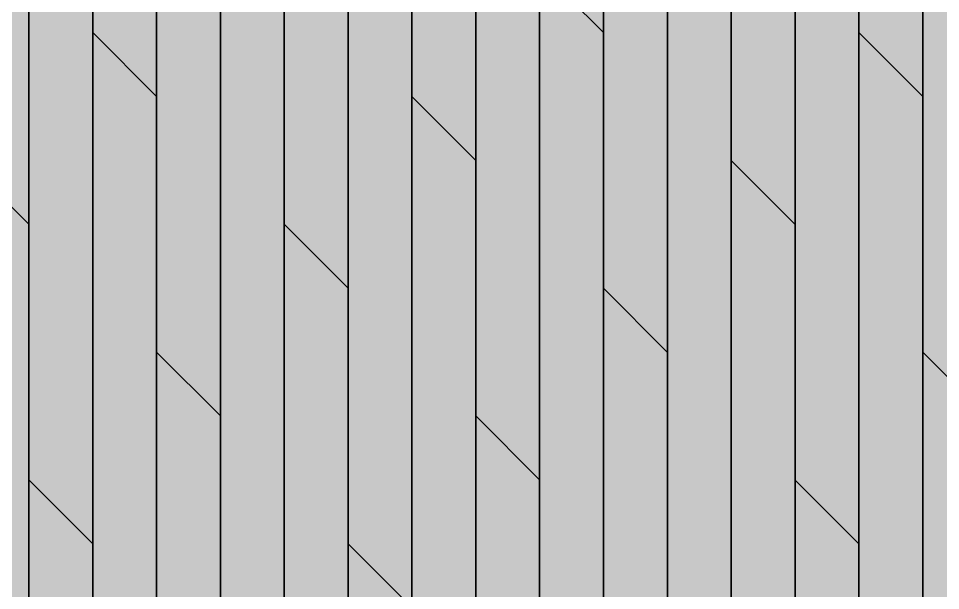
# Model space of a CAD drawing. Header units: millimetres. Extents: x -179928 to 528275, y -469666 to 511935.
# Drawn here: x 235420 to 236337, y 21255 to 21824 of the extents above; entities that cross this region are included whole.
import ezdxf

# ---------------------------------------------------------------- set-up
doc = ezdxf.new("R2010")
doc.units = ezdxf.units.MM
doc.layers.add('ad-Landscape', color=94, linetype='Continuous', lineweight=35)
doc.layers.add('ad-Verandah', color=33, linetype='Continuous')

# ---------------------------------------------------------------- blocks, each defined once
blk = doc.blocks.new('zw$6CCD')
at = {"transparency": 33554559}
h = blk.add_hatch(color=43, dxfattribs=at)
h.dxf.hatch_style = 1
h.paths.add_polyline_path([(6190, -13620), (12120, -13620), (12120, -4745), (13640, -4745), (13640, -8875), (14550, -8875), (14550, -14830), (6190, -14830)])
at = {"layer": 'ad-Landscape', "transparency": 33554687}
h = blk.add_hatch(dxfattribs=at)
h.set_pattern_fill('DOLMIT', color=44, scale=10, angle=90)
h.set_pattern_definition([(90, (6195, -14830), (-63.5, 2e-14), []), (135, (6195, -14830), (-127, -127), [89.8026, -179.605])])
h.paths.add_polyline_path([(6190, -13620), (12120, -13620), (12120, -4745), (13640, -4745), (13640, -8875), (14550, -8875), (14550, -14830), (6190, -14830)])
blk = doc.blocks.new('1625_West Villa')
at = {"layer": 'ad-Verandah'}
blk.add_blockref('zw$6CCD', (0, 13620), dxfattribs=at)
blk = doc.blocks.new("All Plot's Villa Plans")
at = {"ltscale": 5}
blk.add_blockref('1625_West Villa', (222742.28, 21898.27), dxfattribs=at)

msp = doc.modelspace()

# ---------------------------------------------------------------- block references
at = {"ltscale": 5}
msp.add_blockref("All Plot's Villa Plans", (0, 0), dxfattribs=at)

doc.saveas('drawing.dxf')
